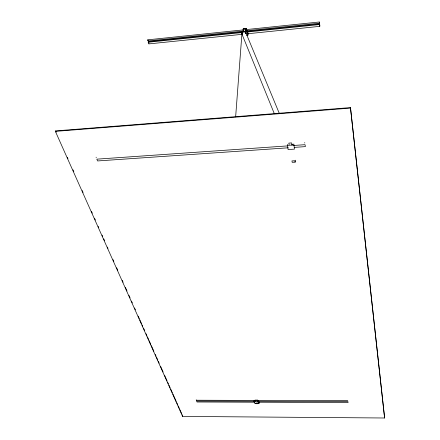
<?xml version="1.0" encoding="UTF-8"?>
<svg xmlns="http://www.w3.org/2000/svg" width="440" height="440" viewBox="0 0 440 440"><rect width="100%" height="100%" fill="white"/><g stroke="black" fill="none" stroke-linecap="round" stroke-linejoin="round"><path stroke-width="0.66" d="M384.615 418L350.471 107.602L55.633 130.906L55.385 131.373L182.6 416.416L384.615 418L350.471 107.602M235.637 116.903L241.956 33.347M247.544 33.765L319.77 26.351L319.853 25.696L319.616 23.909L247.352 31.383M319.77 26.351L319.616 23.909M295.141 162.146L294.888 160.749L291.94 160.936L292.199 162.338L295.141 162.146L295.394 160.215M254.166 400.351L254.029 401.313L254.678 403.348L259.034 403.365L259.232 401.924M287.441 144.397L288.074 149.562L294.448 149.121L293.832 143.952M259.034 403.365L258.401 401.324L258.533 400.367M257.439 400.158L257.29 401.198L256.944 400.092L255.03 400.087L255.382 401.192M257.373 401.011L257.521 399.971M292.182 144.106L292.034 145.178L291.621 142.912L288.816 143.11L289.13 144.81M182.6 416.416L182.144 414.695M148.071 40.727L147.757 40.662L147.791 39.825L319.308 22L319.391 22.308L319.407 23.188L245.647 30.828M247.907 35.156L248.16 34.183L247.385 30.421L247.132 31.389L247.907 35.156L246.659 35.283M243.326 29.425L243.48 28.864L245.988 28.6L246.235 31.059M245.014 32.477L245.256 31.553L242.105 31.911L242.369 33.16M245.339 31.691L245.817 29.882M246.131 29.211L246.345 28.408L243.205 28.732L242.99 29.541M245.614 33L246.24 30.586M242.204 33.22L242.572 31.834M242.198 33.479L242.545 32.17M243.524 28.87L243.243 29.92L243.568 31.449M242.979 31.939L243.458 30.129M242.105 31.911L242.363 30.938L242.627 32.192M319.308 22L319.407 23.188M242.088 34.325L148.737 43.912L148.22 42.24L148.5 41.596L241.896 31.944M147.972 40.942L243.595 31.037M245.878 31.521L247.132 31.389M148.22 42.24L242.407 32.522M245.823 32.17L319.534 24.563M55.385 131.373L350.444 108.097M287.293 145.387L293.695 144.941M287.238 145.921L96.828 159.159L97.564 160.952L288.222 147.802M293.403 145.492L305.047 144.683L305.371 146.619L294.399 147.378M196.213 399.845L196.372 400.23M196.317 400.23L255.266 400.411M256.636 400.417L347.765 400.483M254.122 401.258L196.603 401.071L196.988 401.995L254.678 402.204M258.231 401.275L347.93 401.572L348.09 402.54L258.803 402.215M254.029 401.313L258.401 401.324M147.791 39.825L148.055 40.31M55.633 130.906L56.194 132.16M67.386 157.273L67.947 158.532M72.985 169.835L73.826 171.715M82.22 190.553L83.061 192.434M91.46 211.272L92.296 213.153M94.534 218.174L95.376 220.061M98.175 226.336L98.736 227.596M102.097 235.131L102.652 236.385M103.774 238.898L104.616 240.779M107.41 247.06L107.971 248.314M113.009 259.617L113.85 261.498M116.65 267.779L117.766 270.287M122.249 280.335L123.085 282.216M125.323 287.243L127.006 291.005M128.964 295.405L130.086 297.913M131.483 301.054L132.325 302.935M134.563 307.962L135.399 309.843M138.199 316.124L139.321 318.632M139.882 319.891L141.559 323.659M142.12 324.913L142.681 326.166M143.517 328.053L144.639 330.561M146.036 333.702L146.878 335.583M147.439 336.842L148.555 339.35M149.116 340.61L150.794 344.377M151.355 345.631L153.874 351.28M155.276 354.42L156.112 356.307M156.673 357.561L157.795 360.074M158.351 361.328L159.192 363.209M160.595 366.35L163.114 371.998M164.511 375.139L167.03 380.793M167.59 382.047L168.427 383.928M168.988 385.187L170.11 387.695M170.671 388.955L172.348 392.722M172.909 393.976L176.264 401.511M176.825 402.765L177.667 404.652M178.228 405.906L179.344 408.414M179.905 409.673L181.583 413.441M245.9 32.835L279.268 113.333M274.379 113.828L242.083 34.414A2.068 1.777 -26.9 0 1 243.738 31.834A2.068 1.777 -26.9 0 1 245.999 33.534M148.5 41.596L149.017 43.269M304.793 143.017L304.722 142.582M245.256 31.553L245.514 32.791M246.345 28.408L246.582 29.568M245.988 28.6L246.494 30.954M242.358 34.16A2.062 1.062 5.3 0 1 242.748 32.698M245.625 33.088A2.062 1.062 5.3 0 1 245.977 33.484M96.267 157.619A0.676 0.281 84.3 0 1 96.102 157.212M246.147 30.679L245.872 31.73L245.448 29.689L245.724 28.644L246.147 30.679M257.818 403.007L255.778 403.002L256.003 403.7L258.044 403.711L257.818 403.007"/></g></svg>
